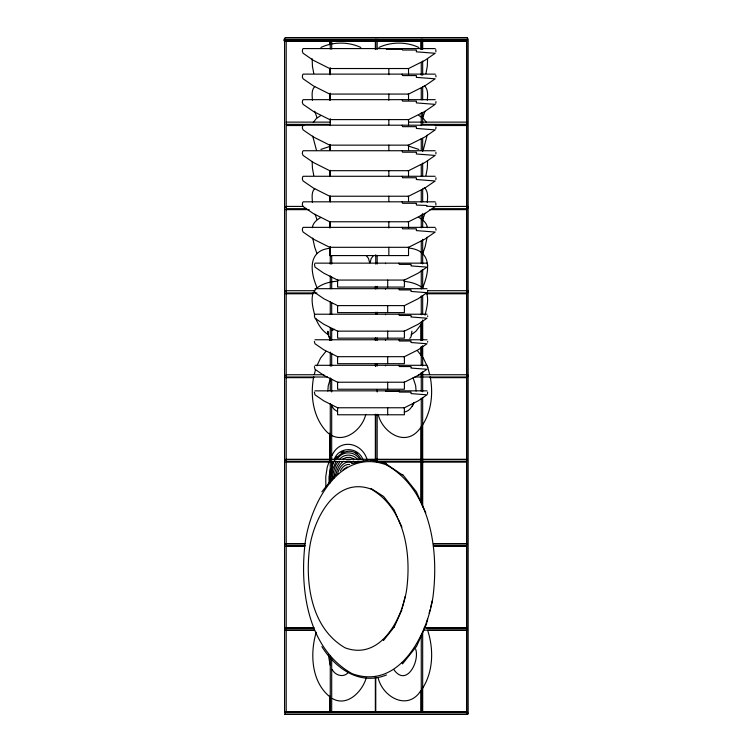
<?xml version="1.0" encoding="UTF-8"?>
<svg xmlns="http://www.w3.org/2000/svg" width="752" height="752" viewBox="0 0 752 752"><rect width="100%" height="100%" fill="white"/><g stroke="black" fill="none" stroke-linecap="round" stroke-linejoin="round"><path stroke-width="1.13" d="M427.578 58.759L427.296 66.289L425.942 73.546M427.578 160.721L427.296 168.251L425.942 175.507M467.349 714.165L467.255 711.9L286.089 711.9M314.317 290.291L314.994 292.669L323.745 298.685L337.986 305.82M314.317 315.831L314.994 318.209L323.745 324.225L337.986 331.359M314.317 341.37L314.994 343.749L323.745 349.765L337.986 356.899M435.981 76.92L435.784 75.153M427.662 290.291L427.597 291.438M427.662 316.601L427.662 315.831M427.662 342.141L427.662 341.37M427.662 367.681L427.597 366.544M435.981 230.159L435.784 228.392M427.296 100.279C427.672 95.363 428.433 89.309 424.278 85.672M427.296 202.241C427.672 197.325 428.433 191.271 424.278 187.633M327.816 391.096L328.257 385.597L330.391 378.717M427.155 135.181L423.169 150.522M427.155 237.143L425.021 247.192L422.756 253.499M330.288 469.041L329.019 477.097L329.056 483.339M330.476 475.151L330.166 482.916M331.294 476.486L332.271 470.338L336.097 461.23M332.553 477.793L333.597 471.203L335.655 465.272L337.996 461.39M333.991 478.075L334.941 472.077L336.802 466.682L339.472 462.264M335.947 475.123C336.699 469.859 339.086 464.642 343.316 461.286M371.14 489.12C335.608 476.129 314.007 518.466 309.683 547.221C304.955 582.969 311.065 628.221 345.168 647.857C380.7 660.858 402.301 618.52 406.625 589.756C411.353 554.017 405.243 508.756 371.14 489.12L371.234 488.593L383.558 496.442L394.067 509.687L397.188 517.056M386.237 464.792C339.481 447.694 311.055 503.398 305.368 541.243C299.305 587.754 307.117 648.403 352.058 673.66C398.814 690.759 427.23 635.055 432.926 597.21C438.989 550.699 431.178 490.05 386.237 464.792L386.349 464.087L402.386 474.963L402.574 474.418L416.401 491.846L425.754 512.751M314.374 366.544L314.994 369.288L323.745 375.304L337.986 382.439M314.374 392.083L314.994 394.828L323.745 400.835L337.986 407.979M435.906 51.822L435.784 49.613M435.906 153.981L435.906 152.195M435.906 179.521L435.906 177.735M435.906 205.061L435.784 202.852M427.597 265.898L427.503 264.027M466.926 122.125L466.644 123.525L467.387 124.381M466.644 460.675L466.926 459.275M466.644 544.965L466.926 543.564M466.644 629.245L466.926 627.854M312.39 227.706C312.747 222.883 317.062 219.631 320.888 217.403M313.123 292.725C310.83 300.095 312.926 307.906 314.703 315.163M370.125 262.683L371.178 258.528L373.424 255.614M425.021 315.163C426.798 307.906 428.894 300.095 426.6 292.725M402.057 608.622L405.131 596.468M426.826 622.346L427.691 618.924M429.129 613.237L429.994 609.825M430.567 607.55L432.297 600.726M313.706 376.752C310.097 395.543 313.001 417.153 326.509 431.573C341.023 446.265 361.844 431.056 365.754 414.465M314.28 374.496L315.426 369.984M316.235 632.253C309.739 653.883 311.394 682.572 330.495 697.301M314.477 264.027L314.994 267.129L323.745 273.145L337.986 280.28M435.784 103.325L435.981 101.558M435.784 128.865L435.981 127.097M427.503 393.954L427.597 392.083M425.021 111.24L422.756 117.547M425.021 213.201L422.756 219.509M329.094 461.775L327.261 467.058L325.776 476.458L325.842 486.168M331.369 465.939L332.798 461.794M331.294 468.477L333.371 462.489M331.331 469.718C332.929 454.565 352.472 442.402 361.27 459.651M337.639 473.845C338.785 467.199 345.572 458.814 352.81 463.317M422.756 287.48C429.806 270.758 432.146 250.209 408.439 248.01M302.671 49.228L302.313 51.38L303.112 53.279L313.434 60.367L330.119 68.742M302.671 74.768L302.313 76.92L303.112 78.819L313.434 85.907L330.119 94.282M302.671 100.307L302.313 102.46L303.112 104.359L313.434 111.446L330.119 119.822M302.671 125.847L302.313 128L303.112 129.899L313.434 136.986L330.119 145.362M302.671 151.387L302.313 153.54L303.112 155.438L313.434 162.526L330.119 170.901M302.671 176.927L302.313 179.079L303.112 180.978L313.434 188.066L330.119 196.441M302.671 202.467L302.313 204.619L303.112 206.518L313.434 213.606L330.119 221.981M302.671 228.006L302.313 230.159L303.112 232.058L313.434 239.145L330.119 247.521M316.912 365.792L320.559 358.055L325.851 351.447M412.265 406.118L413.92 402.602C412.218 406.87 409.06 411.485 404.153 412.105M366.271 677.862C362.257 691.577 347.123 707.303 332.234 698.467M331.98 455.637C339.622 437.579 362.671 442.693 367.202 460.074M333.991 459.81C338.926 445.917 358.601 446.481 363.263 460.299M335.665 458.673L336.811 456.755M340.308 470.968C341.991 467.368 345.356 463.787 349.689 464.454M421.289 324.234L415.837 331.341L411.259 334.772M314.731 86.583C311.159 90.108 312.212 95.777 312.437 100.279M313.302 122.397L316.272 118.619L320.784 115.507M314.731 188.545C311.159 192.07 312.212 197.738 312.437 202.241M314.016 291.419L316.16 288.683M409.774 338.428L411.034 336.821L411.908 331.209M321.875 491.817L335.721 474.418M394.029 627.234L383.52 640.441L383.247 639.651M416.354 646.523L402.527 663.894L402.16 662.86M420.697 690.844C407.763 711.232 382.618 697.123 378.153 677.862M422.022 689.189C433.199 672.307 433.895 650.066 427.907 631.135M377.137 39.236L376.395 40.1L375.652 39.236M422.633 39.236L421.891 40.1L421.148 39.236M467.387 714.4L468.129 713.535L467.387 714.4L466.644 713.535M337.695 458.579C343.015 450.279 355.705 451.256 360.029 459.942M339.293 459.726C343.852 453.296 353.647 453.747 358.084 460.083M343.081 469.756L347.236 466.87M316.272 288.561C322.223 283.56 330.128 281.586 337.742 281.21M435.173 206.518L424.861 213.606L408.176 221.981M347.922 672.89C343.1 677.966 335.082 675.249 332.168 669.515M341.06 452.676L343.908 451.388M342.743 459.115L346.409 457.442L350.216 457.376L353.901 458.917M408.176 68.742L424.861 60.367L435.173 53.279L416.354 51.822A3.845 2.529 -90 0 0 416.354 50.036L402.527 50.036L402.16 48.579M408.176 94.282L424.861 85.907L435.173 78.819L416.354 77.362A3.845 2.529 -90 0 0 416.354 75.576L402.527 75.576L402.16 74.119M408.176 119.822L424.861 111.446L435.173 104.359L416.354 102.902A3.845 2.529 -90 0 0 416.354 101.116L402.527 101.116L402.16 99.659M408.176 145.362L424.861 136.986L435.173 129.899L416.354 128.442A3.845 2.529 -90 0 0 416.354 126.656L402.527 126.656L402.16 125.199M408.176 170.901L424.861 162.526L435.173 155.438L416.354 153.981A3.845 2.529 -90 0 0 416.354 152.195L402.527 152.195L402.16 150.738M408.176 196.441L424.861 188.066L435.173 180.978L416.354 179.521A3.845 2.529 -90 0 0 416.354 177.735L402.527 177.735L402.16 176.278M408.176 247.521L424.861 239.145L435.173 232.058L416.354 230.601A3.845 2.529 -90 0 0 416.354 228.815L402.527 228.815L402.16 227.358M403.993 280.28L418.234 273.145L426.986 267.129L411.024 265.898A3.262 2.143 -90 0 0 411.015 264.384L399.293 264.384L398.983 263.144M403.993 305.82L418.234 298.685L426.986 292.669L411.024 291.438A3.262 2.143 -90 0 0 411.015 289.924L399.293 289.924L398.983 288.683M403.993 331.359L418.234 324.225L426.986 318.209L411.024 316.977A3.262 2.143 -90 0 0 411.015 315.464L399.293 315.464L398.983 314.223M403.993 356.899L418.234 349.765L426.986 343.749L411.024 342.517A3.262 2.143 -90 0 0 411.015 341.004L399.293 341.004L398.983 339.763M403.993 382.439L418.234 375.304L426.986 369.288L411.024 368.057A3.262 2.143 -90 0 0 411.015 366.544L399.293 366.544L398.983 365.303M403.993 407.979L418.234 400.835L426.986 394.828L411.024 393.597A3.262 2.143 -90 0 0 411.015 392.083L399.293 392.083L398.983 390.843M320.888 47.47C333.333 41.651 348.42 41.651 360.866 47.47M378.867 47.47C391.303 41.651 406.4 41.651 418.836 47.47M320.888 149.432L330.147 146.302M331.952 330.363L334.565 329.301M330.147 248.263C307.493 250.341 310.228 271.989 316.968 287.48M351.842 463.486L369.147 459.754L386.453 463.486M386.453 674.967C359.841 685.721 335.721 668.772 321.875 646.635M346.616 459.782L350.037 459.726M285.412 37.6L467.387 37.6M467.368 37.835L284.952 37.835L284.67 39.236L285.412 40.1M285.036 39.142L284.115 39.142L283.833 40.533L284.576 41.398M285.318 39.856L467.481 39.856M286.578 40.1L467.321 40.1M284.491 41.163L466.306 41.163M285.751 41.398L330.278 41.398M331.453 41.398L375.981 41.398M377.156 41.398L466.146 41.398M303.112 48.579L435.173 48.579M402.386 49.228L386.349 49.228L386.237 48.579M303.112 74.119L435.173 74.119M303.112 99.659L435.173 99.659M329.752 119.606L408.533 119.606L408.533 124.776M286.192 122.125L330.269 122.125M408.505 122.125L421.261 122.125M422.671 122.125L466.757 122.125M286.192 124.381L330.269 124.381M466.757 124.381L422.671 124.381L422.671 112.744M303.112 125.199L435.173 125.199M286.531 125.528L304.005 125.528M435.286 125.528L466.748 125.528M303.112 150.738L435.173 150.738M303.112 176.278L435.173 176.278M303.112 201.818L435.173 201.818M286.578 206.415L302.906 206.415M466.221 206.415L432.926 206.518L426.534 206.217L426.854 205.484L416.354 205.061A3.845 2.529 -90 0 0 416.354 203.275L402.527 203.275L402.16 201.818M467.387 206.415L466.644 207.806L467.387 208.671M286.578 208.671L306.412 208.671M432.391 208.671L466.221 208.671M285.751 209.648L309.185 209.648M429.881 209.648L466.212 209.648M303.112 227.358L435.173 227.358M314.994 263.144L426.986 263.144M314.994 288.683L426.986 288.683M286.578 290.704L314.571 290.704M427.728 290.704L466.221 290.704M467.387 290.704L466.644 292.096L467.387 292.96M286.578 292.96L316.902 292.96M425.388 292.96L466.221 292.96M285.751 293.778L312.7 293.778M426.365 293.778L466.212 293.778M314.994 314.223L426.986 314.223M314.994 339.763L426.986 339.763M314.994 365.303L426.986 365.303M286.578 374.75L323.905 374.75M418.394 374.75L466.221 374.75M467.387 374.994L466.644 376.385L467.387 377.25M286.578 377.006L327.402 377.006M414.897 377.006L466.221 377.006M285.751 377.664L313.875 377.664M429.881 377.664L466.212 377.664M314.994 390.843L426.986 390.843M399.171 391.397L385.579 391.397L385.485 390.843M286.578 459.275L466.221 459.275M285.751 459.773L330.278 459.773M366.609 459.773L375.981 459.773M377.156 459.773L466.212 459.773M286.578 461.54L362.398 461.54M466.221 461.54L376.395 461.54L376.395 459.275M285.751 462.029L329.103 462.029M379.497 462.029L466.212 462.029M286.578 543.564L305.237 543.564M433.556 543.564L466.221 543.564M285.751 543.893L304.504 543.893M433.396 543.893L466.212 543.893M286.578 545.82L305.237 545.82M433.556 545.82L466.221 545.82M285.751 546.149L304.504 546.149M433.396 546.149L466.212 546.149M286.559 627.854L314.167 627.854M424.194 627.854L466.757 627.854M285.732 628.023L313.471 628.023M426.309 628.023L466.748 628.023M286.559 630.11L314.167 630.11M424.194 630.11L466.757 630.11M285.732 630.279L314.627 630.279M427.456 630.279L466.748 630.279M285.704 712.144L467.18 712.144M285.168 714.165L467.631 714.165L467.631 712.435M284.576 714.4L467.218 714.4M404.078 281.351C410.987 281.981 418.056 284.002 423.461 288.561M408.439 146.048L418.836 149.432M418.836 115.441L423.461 118.619L426.422 122.397M418.836 217.403C422.662 219.631 426.976 222.883 427.333 227.706M334.349 409.492L337.498 411.617M328.464 334.772C322.42 331.115 318.218 324.939 315.727 318.434M355.508 452.431L357.219 454.011M353.355 461.108L355.602 463.166M426.713 623.643L416.42 646.635M401.906 609.853L394.086 627.318M417.388 350.629L423.338 358.055L427.907 367.728L429.627 374.496M331.641 406.118L334.349 409.492M393.794 669.515C406.324 687.535 419.945 661.497 415.64 648.995M366.309 255.614L368.546 258.528L369.599 262.683M329.949 338.428L328.69 336.821L327.816 331.209L328.267 333.004M413.092 377.833L415.64 385.597L416.091 391.096M378.153 414.465C382.054 431.056 402.884 446.265 417.388 431.573C430.905 417.153 433.81 395.543 430.2 376.752M398.128 519.068L401.906 527.133M316.968 117.547L314.703 111.24M316.554 150.522L312.71 136.103M316.968 219.509L315.041 214.292M316.968 253.499L314.703 247.192L312.71 238.064M330.09 665.116L328.342 654.494M313.781 73.546L312.437 66.289L312.146 58.759M313.781 175.507L312.437 168.251L312.155 161.661M385.485 263.144L385.579 263.698M385.485 288.683L385.579 289.238M385.485 314.223L385.579 314.778M385.485 339.763L385.579 340.318M385.485 365.303L385.579 365.857M467.847 206.415L468.129 207.806M467.847 290.704L468.129 292.096M467.847 374.994L468.129 376.385M285.873 206.415L286.155 207.806M285.873 290.704L286.155 292.096M285.873 374.994L286.155 376.385M285.873 459.275L286.155 460.675M285.873 543.564L286.155 544.965M285.873 627.854L286.155 629.245M468.167 38.85L468.167 713.15L466.757 713.15L466.757 39.856M467.387 38.85L467.387 40.1M466.607 40.025L466.597 711.975M422.671 40.025L422.671 49.406M422.671 61.138L422.671 75.209M422.671 86.941L422.671 99.837M422.671 138.462L422.671 151.359M422.671 163.09L422.671 175.987M422.671 188.893L422.671 201.79M422.671 213.521L422.671 227.593M422.671 239.324L422.671 263.952M422.671 269.818L422.671 288.58M422.671 295.621L422.671 314.383M422.671 320.249L422.671 340.186M422.671 346.052L422.671 365.989M422.671 371.855L422.671 391.792M422.671 397.658L422.671 506.735M422.671 632.225L422.671 711.975M422.464 41.322L422.464 49.519M422.464 218.183L422.464 220.533M422.464 252.202L422.464 254.543M422.464 286.211L422.464 288.561M422.464 320.23L422.464 340.167M422.464 346.033L422.464 357.764M422.464 424.617L422.464 506.716M422.464 687.347L422.464 711.984M421.891 374.75L421.891 377.006M421.891 459.275L421.891 461.54M421.261 40.025L421.261 49.406M421.261 62.303L421.261 75.209M421.261 88.116L421.261 99.837M421.261 112.744L421.261 125.65M421.261 138.575L421.261 150.325M421.261 164.425L421.261 176.175M421.261 190.275L421.261 202.025M421.261 214.95L421.261 227.875M421.261 240.8L421.261 263.125M421.261 270.175L421.261 288.975M421.261 296.025L421.261 314.825M421.261 321.875L421.261 340.675M421.261 346.55L421.261 365.35M421.261 372.4L421.261 391.2M421.261 398.25L421.261 502.825M421.261 635.6L421.261 711.975M421.045 41.322L421.045 49.519M421.045 324.977L421.045 340.224M421.045 347.264L421.045 355.47M421.045 427.004L421.045 500.888M421.045 690.872L421.045 711.984M408.533 74.73L408.533 68.526L329.752 68.526L329.752 74.73M408.533 100.27L408.533 94.066L329.752 94.066L329.752 100.27M408.533 150.315L408.533 145.145L329.752 145.145L329.752 150.315M408.533 175.855L408.533 170.685L329.752 170.685L329.752 175.855M408.533 201.395L408.533 196.225L329.752 196.225L329.752 201.395M408.533 227.969L408.533 221.765L329.752 221.765L329.752 227.969M388.84 68.526L388.84 74.73M388.84 94.066L388.84 100.27M388.84 119.606L388.84 124.776M388.84 145.145L388.84 150.315M388.84 170.685L388.84 175.855M388.84 196.225L388.84 201.395M388.84 221.765L388.84 227.969M388.84 247.305L388.84 255.577M387.694 280.064L387.694 287.076M387.694 305.603L387.694 312.616M387.694 331.143L387.694 338.156M387.694 356.683L387.694 363.695M387.694 382.223L387.694 389.235M387.694 407.763L387.694 414.775M377.175 40.025L377.175 49.406M377.175 255.83L377.175 264.046M377.175 286.343L377.175 288.683M377.175 312.155L377.175 314.505M377.175 337.977L377.175 340.327M377.175 363.799L377.175 366.139M377.175 389.611L377.175 391.961M377.175 414.258L377.175 462.377M375.765 40.025L375.765 49.406M375.765 254.721L375.765 264.102M375.765 286.399L375.765 288.749M375.765 312.212L375.765 314.562M375.765 338.024L375.765 340.374M375.765 363.846L375.765 366.186M375.765 414.296L375.765 461.23M375.765 676.894L375.765 711.984M375.351 41.322L375.351 49.519M375.351 286.437L375.351 288.777M375.351 338.08L375.351 340.43M375.351 363.902L375.351 366.252M375.351 414.38L375.351 460.158M375.351 676.969L375.351 711.984M331.688 39.856L331.688 49.124M331.688 255.83L331.688 264.046M331.688 276.952L331.688 288.683M331.688 302.774L331.688 314.505M331.688 328.586L331.688 340.327M331.688 353.233L331.688 366.139M331.688 379.055L331.688 391.961M331.688 404.867L331.688 479.983M331.688 658.179L331.688 711.984M330.269 39.856L330.269 49.124M330.269 67.671L330.269 74.617M330.269 93.163L330.269 100.11M330.269 118.647L330.269 125.65M330.269 144.422L330.269 150.287M330.269 170.234L330.269 176.1M330.269 196.046L330.269 201.912M330.269 221.868L330.269 227.734M330.269 246.506L330.269 264.102M330.269 275.843L330.269 288.749M330.269 301.655L330.269 314.562M330.269 327.468L330.269 340.374M330.269 352.105L330.269 366.186M330.269 377.927L330.269 390.833M330.269 403.739L330.269 482.352M330.269 656.045L330.269 712.435M329.649 41.163L329.649 44.678M329.649 336.905L329.649 340.43M329.649 433.161L329.649 460.158M329.649 696.023L329.649 712.435M286.192 40.025L286.192 711.975M285.412 712.144L285.412 713.15M284.576 40.147L284.576 713.15M408.533 247.305L329.752 247.305L329.752 255.577L408.533 255.577L408.533 247.305M404.397 280.064L337.582 280.064L337.582 287.076L404.397 287.076L404.397 280.064M404.397 305.603L337.582 305.603L337.582 312.616L404.397 312.616L404.397 305.603M404.397 331.143L337.582 331.143L337.582 338.156L404.397 338.156L404.397 331.143M404.397 356.683L337.582 356.683L337.582 363.695L404.397 363.695L404.397 356.683M404.397 382.223L337.582 382.223L337.582 389.235L404.397 389.235L404.397 382.223M404.397 407.763L337.582 407.763L337.582 414.775L404.397 414.775L404.397 407.763"/></g></svg>
